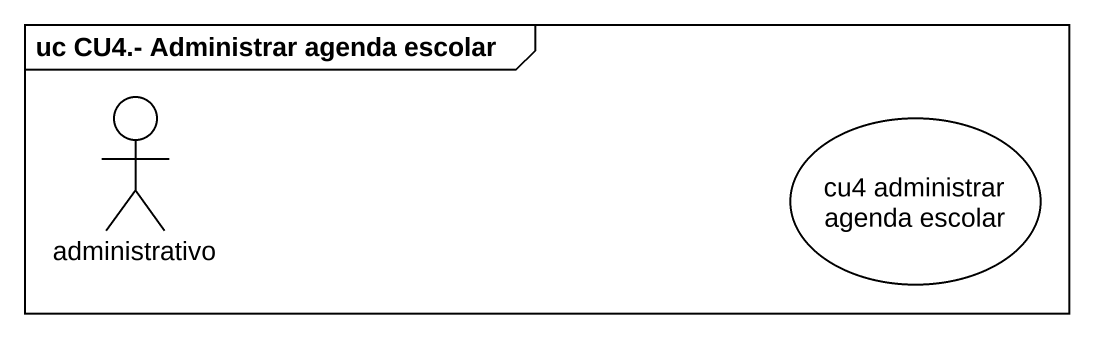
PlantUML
@startuml
mainframe uc CU4.- Administrar agenda escolar
actor administrativo
usecase "cu4 administrar agenda escolar" as cu4_administrar_agenda
@enduml
